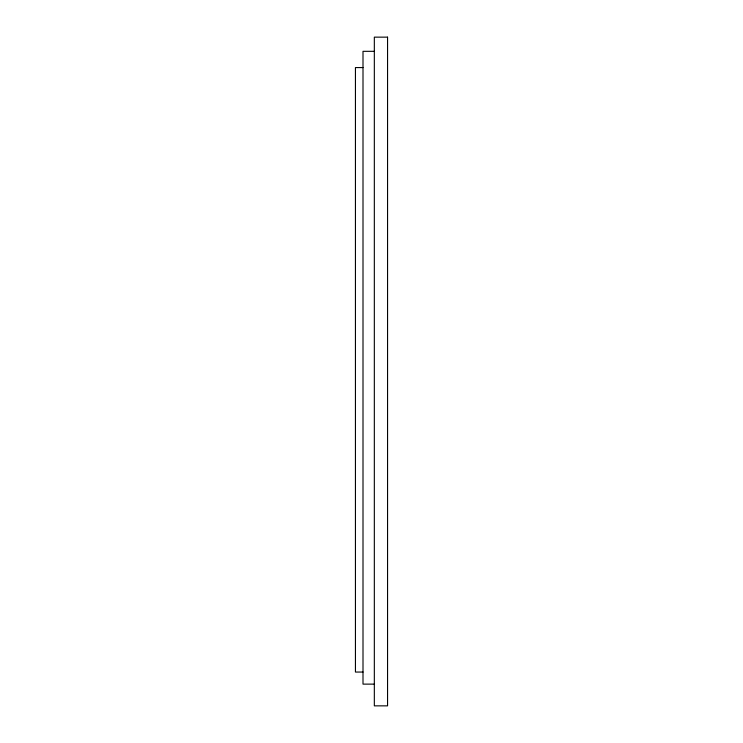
<?xml version="1.0" encoding="UTF-8"?>
<svg xmlns="http://www.w3.org/2000/svg" width="743" height="743" viewBox="0 0 743 743"><rect width="100%" height="100%" fill="white"/><g stroke="black" fill="none" stroke-linecap="round" stroke-linejoin="round"><path stroke-width="1.11" d="M374.333 51.323L363.002 51.323L363.002 684.127L374.333 684.127M363.002 67.576L355.442 67.576L355.442 672.053L363.002 672.053M387.558 37.15L374.333 37.15L374.333 705.85L387.558 705.85L387.558 37.15"/></g></svg>
